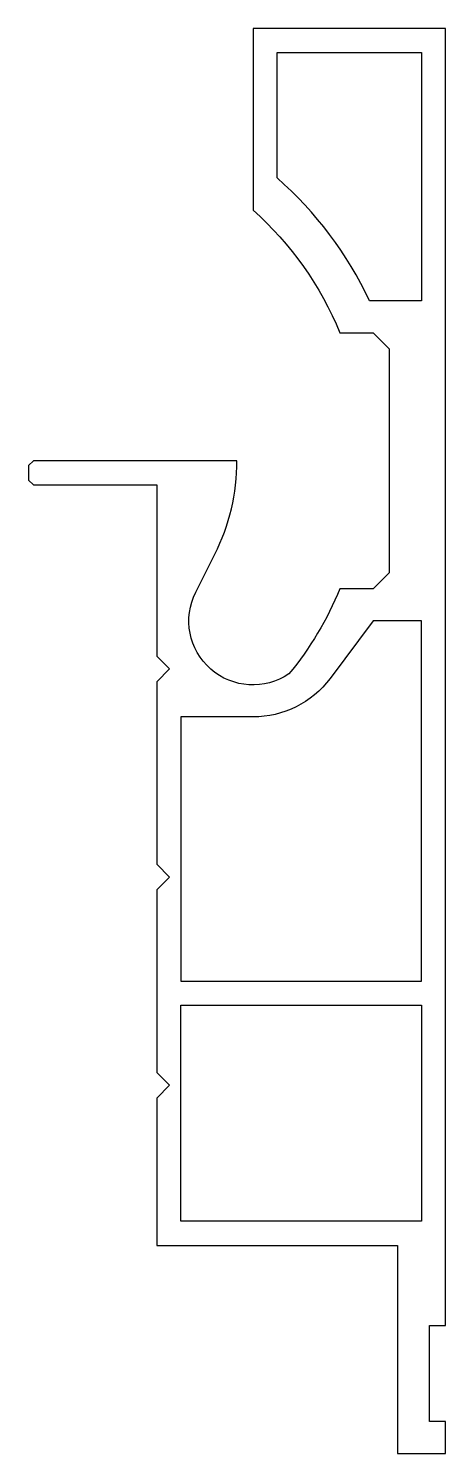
# Model space of a CAD drawing. Extents: x 167.9 to 193.9, y 151.6 to 240.6.
import ezdxf

# ---------------------------------------------------------------- set-up
doc = ezdxf.new("R2010")
doc.units = 0
doc.layers.get('0').update_dxf_attribs({"linetype": 'CONTINUOUS'})

msp = doc.modelspace()

# ---------------------------------------------------------------- linework, layer by layer
for points in [[(167.911, 212.449), (168.211, 212.149), (175.911, 212.149), (175.911, 201.449), (176.711, 200.649), (175.911, 199.849), (175.911, 188.449), (176.711, 187.649), (175.911, 186.849), (175.911, 175.449), (176.711, 174.649), (175.911, 173.849), (175.911, 164.649), (190.911, 164.649), (190.911, 151.649), (193.911, 151.649), (193.911, 153.649), (192.911, 153.649), (192.911, 159.649), (193.911, 159.649), (193.911, 240.649), (181.911, 240.649), (181.911, 229.301, -0.113038), (187.328, 221.649), (189.411, 221.649), (190.411, 220.649), (190.411, 206.649), (189.411, 205.649), (187.328, 205.649, -0.074106), (184.151, 200.335, -0.772526), (178.337, 205.445), (179.526, 207.809, 0.116993), (180.911, 213.649), (168.211, 213.649), (167.911, 213.349)], [(192.411, 239.149), (192.411, 223.649), (189.177, 223.649, 0.103112), (183.411, 231.312), (183.411, 239.149)], [(192.411, 181.149), (192.411, 203.649), (189.411, 203.649), (186.711, 200.049, -0.236068), (181.911, 197.649), (177.411, 197.649), (177.411, 181.149)]]:
    msp.add_lwpolyline(points, format="xyb", close=True)
msp.add_lwpolyline([(177.411, 166.149), (177.411, 179.649), (192.411, 179.649), (192.411, 166.149)], close=True)

doc.saveas('drawing.dxf')
